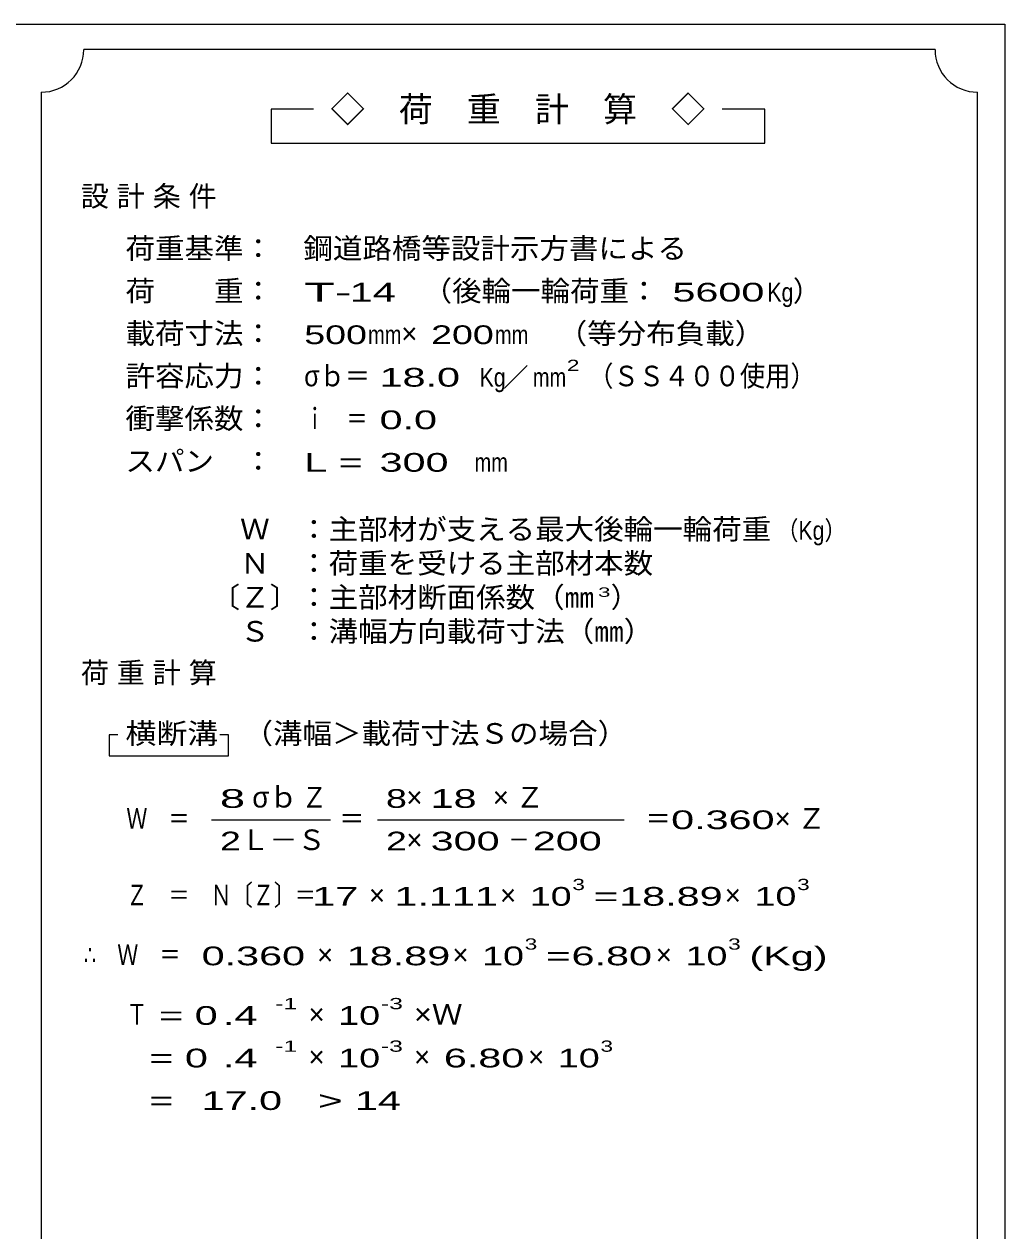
# Model space of a CAD drawing. Units: millimetres at full size, sheet at 1:5; details may follow other scales. Extents: x -910 to 868, y -641 to 524.
# Drawn here: x 292 to 868, y -185 to 524 of the extents above; entities that cross this region are included whole.
import ezdxf
from ezdxf.enums import TextEntityAlignment as Align

# ---------------------------------------------------------------- set-up
doc = ezdxf.new("R2010")
doc.units = ezdxf.units.MM
doc.header["$LTSCALE"] = 5
doc.layers.add('0_2', color=150, linetype='Continuous', lineweight=25)
doc.layers.add('24', color=2, linetype='Continuous', lineweight=25)
doc.styles.add('ベクトル', font='')
doc.styles.get('ベクトル').set_extended_font_data('ベクトル')

msp = doc.modelspace()

# ---------------------------------------------------------------- linework, layer by layer
at = {"layer": '0_2'}
for p, q in [((-862, 524.25), (868, 524.25)), ((868, 524.25), (868, -575.75))]:
    msp.add_line(p, q, dxfattribs=at)
at = {"layer": '24', "color": 4}
for p, q in [((827, 509.25), (327, 509.25)), ((302, 484.25), (302, -290.75)), ((852, -290.75), (852, 484.25)), ((462, 474.25), (437, 474.25)), ((437, 474.25), (437, 454.25)), ((727, 474.25), (702, 474.25)), ((727, 454.25), (727, 474.25)), ((437, 454.25), (727, 454.25)), ((347, 106.75), (342, 106.75)), ((342, 106.75), (342, 94.25)), ((412, 106.75), (407, 106.75)), ((412, 94.25), (412, 106.75)), ((342, 94.25), (412, 94.25)), ((402, 56.75), (472, 56.75)), ((499.5, 56.75), (644.5, 56.75))]:
    msp.add_line(p, q, dxfattribs=at)
for centre, start, end in [((302, 509.25), 270, 0), ((852, 509.25), 180, 270)]:
    msp.add_arc(centre, 25, start, end, dxfattribs=at)

# ---------------------------------------------------------------- texts
at = {"layer": '24', "style": 'ベクトル'}
for s, height, p in [('◇\u3000荷\u3000重\u3000計\u3000算\u3000◇', 14.66, (472, 474.25)), ('）', 12.1, (743.5, 367.5)), ('×', 12.1, (513.5, 342.5)), ('／', 11, (573.25, 316.75)), ('）', 12.1, (636.5, 187.5)), ('σｂ', 12.1, (426, 70)), ('×', 12.1, (516.5, 70)), ('Ｌ－Ｓ', 12.1, (419.5, 45)), ('×', 12.1, (516.5, 45)), ('×', 12.1, (494.5, 12.5)), ('×', 12.1, (571.5, 12.5)), ('×', 12.1, (703.5, 12.5)), ('×', 12.1, (464, -22.5)), ('×', 12.1, (543.5, -22.5)), ('×', 12.1, (663, -22.5)), ('×', 12.1, (459, -57.5)), ('×', 12.1, (459, -82.5)), ('×', 12.1, (521, -82.5)), ('×', 12.1, (588, -82.5))]:
    msp.add_text(s, height=height, dxfattribs=at).set_placement(p, align=Align.MIDDLE_LEFT)
for s, height, width, p in [('荷重基準：\u3000', 12.1, 1.05, (351.5, 392.5)), ('鋼道路橋等設計示方書による', 12.1, 1.05, (456, 392.5)), ('荷\u3000\u3000重：\u3000', 12.1, 1.05, (351.5, 367.5)), ('T-', 11, 2, (456.5, 366.75)), (' 14 ', 11, 1.65, (476.5, 366.75)), ('（後輪一輪荷重：', 12.1, 1.05, (526, 367.5)), (' 5600', 11, 1.65, (666, 366.75)), ('Kg', 11, 0.85, (728.5, 366.75)), ('載荷寸法：\u3000', 12.1, 1.05, (351.5, 342.5)), ('\u3000（等分布負載）', 12.1, 1.05, (588, 342.5)), ('500', 11, 1.5, (456.5, 341.75)), ('mm', 11, 0.8, (494, 341.75)), ('200', 11, 1.5, (531, 341.75)), ('mm', 11, 0.8, (568.5, 341.75)), ('2', 6.598, 1.5, (610.75, 323.75)), ('許容応力：\u3000', 12.1, 1.05, (351.5, 317.5)), ('σｂ＝', 12.1, 0.9, (456.5, 317.5)), (' 18.0', 11, 1.65, (494, 316.75)), ('Kg', 11, 0.85, (559.5, 316.75)), ('mm', 11, 0.8, (590.75, 316.75)), ('（ＳＳ４００使用）', 12.1, 0.9, (623.25, 317.5)), ('衝撃係数：\u3000', 12.1, 1.05, (351.5, 292.5)), ('ｉ\u3000＝', 12.1, 0.75, (456.5, 292.5)), (' 0.0', 11, 1.65, (494, 291.75)), ('スパン\u3000：\u3000', 12.1, 1.05, (351.5, 267.5)), ('L =', 11, 1.65, (456.5, 266.75)), (' 300 ', 11, 1.65, (494, 266.75)), ('mm', 11, 0.8, (556.5, 266.75)), ('\u3000Ｗ\u3000：主部材が支える最大後輪一輪荷重', 12.1, 1.05, (401.5, 227.5)), ('（Kg）', 11, 0.85, (734, 226.75)), ('\u3000Ｎ\u3000：荷重を受ける主部材本数', 12.1, 1.05, (401.5, 207.5)), ('〔Ｚ〕：主部材断面係数（㎜', 12.1, 1.05, (401.5, 187.5)), ('3', 5.499, 1.8, (629, 190.5)), ('\u3000Ｓ\u3000：溝幅方向載荷寸法（㎜）', 12.1, 1.05, (401.5, 167.5)), ('横断溝', 12.1, 1.1, (351.5, 107.5)), ('\u3000（溝幅＞載荷寸法Ｓの場合）', 12.1, 1.05, (403.5, 107.5)), ('8', 11, 1.8, (407, 69.25)), ('Ｚ', 12.1, 0.9, (455, 70)), ('8', 11, 1.5, (504.5, 69.25)), (' 18 ', 11, 1.65, (524, 69.25)), ('Ｗ\u3000＝', 12.1, 0.75, (352, 57.5)), ('＝', 12.1, 0.9, (477, 57.5)), ('＝', 12.1, 0.9, (657, 57.5)), ('0.360', 11, 1.65, (672, 56.75)), ('2', 11, 1.5, (407, 44.25)), ('2', 11, 1.5, (504.5, 44.25)), (' 300 ', 11, 1.65, (524, 44.25)), (' 200 ', 11, 1.65, (584, 44.25)), ('－', 12.1, 0.75, (576.5, 45)), ('3', 6.598, 1.5, (614, 18.75)), ('3', 6.598, 1.5, (746, 18.75)), ('Ｚ\u3000＝\u3000Ｎ〔Ｚ〕＝', 12.1, 0.75, (352, 12.5)), (' 17 ', 11, 1.65, (454.5, 11.75)), ('1.111', 11, 1.65, (509.5, 11.75)), ('10', 11, 1.5, (589, 11.75)), ('18.89', 11, 1.65, (641.5, 11.75)), ('10', 11, 1.5, (721, 11.75)), ('=', 11, 1.7, (626.5, 11.75)), ('3', 6.598, 1.5, (586, -16.25)), ('3', 6.598, 1.5, (705.5, -16.25)), ('∴\u3000Ｗ\u3000＝', 12.1, 0.75, (327, -22.5)), (' 0.360', 11, 1.65, (389.5, -23.25)), ('18.89', 11, 1.65, (481.5, -23.25)), ('10', 11, 1.5, (561, -23.25)), ('=', 11, 1.7, (598.5, -23.25)), ('6.80', 11, 1.65, (613.5, -23.25)), ('10', 11, 1.5, (680.5, -23.25)), ('(Kg)', 11, 1.65, (718, -23.25)), ('-1', 6.598, 1.65, (439.5, -51.25)), ('-3', 6.598, 1.65, (501.5, -51.25)), ('Ｔ', 12.1, 0.75, (352, -57.5)), (' = 0', 11, 1.65, (364.5, -58.25)), (' .4 ', 11, 1.65, (402, -58.25)), ('10', 11, 1.5, (476.5, -58.25)), ('×Ｗ', 12.1, 1.1, (521, -57.5)), ('  = 0', 11, 1.65, (352, -83.25)), (' .4 ', 11, 1.65, (402, -83.25)), ('-1', 6.598, 1.65, (439.5, -76.25)), ('10', 11, 1.5, (476.5, -83.25)), ('-3', 6.598, 1.65, (501.5, -76.25)), ('6.80', 11, 1.65, (538.5, -83.25)), ('10', 11, 1.5, (605.5, -83.25)), ('3', 6.598, 1.5, (630.5, -76.25)), ('  =', 11, 1.65, (352, -108.25)), (' 17.0', 11, 1.65, (389.5, -108.25)), ('>', 11, 1.7, (464.5, -108.25)), (' 14 ', 11, 1.65, (479.5, -108.25))]:
    msp.add_text(s, height=height, dxfattribs=dict(at, width=width)).set_placement(p, align=Align.MIDDLE_LEFT)
at = {"layer": '24', "char_height": 12.1, "attachment_point": 4, "style": 'ベクトル'}
for s, insert in [('\\T1.28;設計条件', (325.25, 422.5)), ('\\T1.28;荷重計算', (325.25, 142.5)), ('\\T1.42;×Ｚ', (567.25, 70)), ('\\T1.42;×Ｚ', (732.75, 57.5))]:
    msp.add_mtext(s, dxfattribs=dict(at, insert=insert))

doc.saveas('drawing.dxf')
